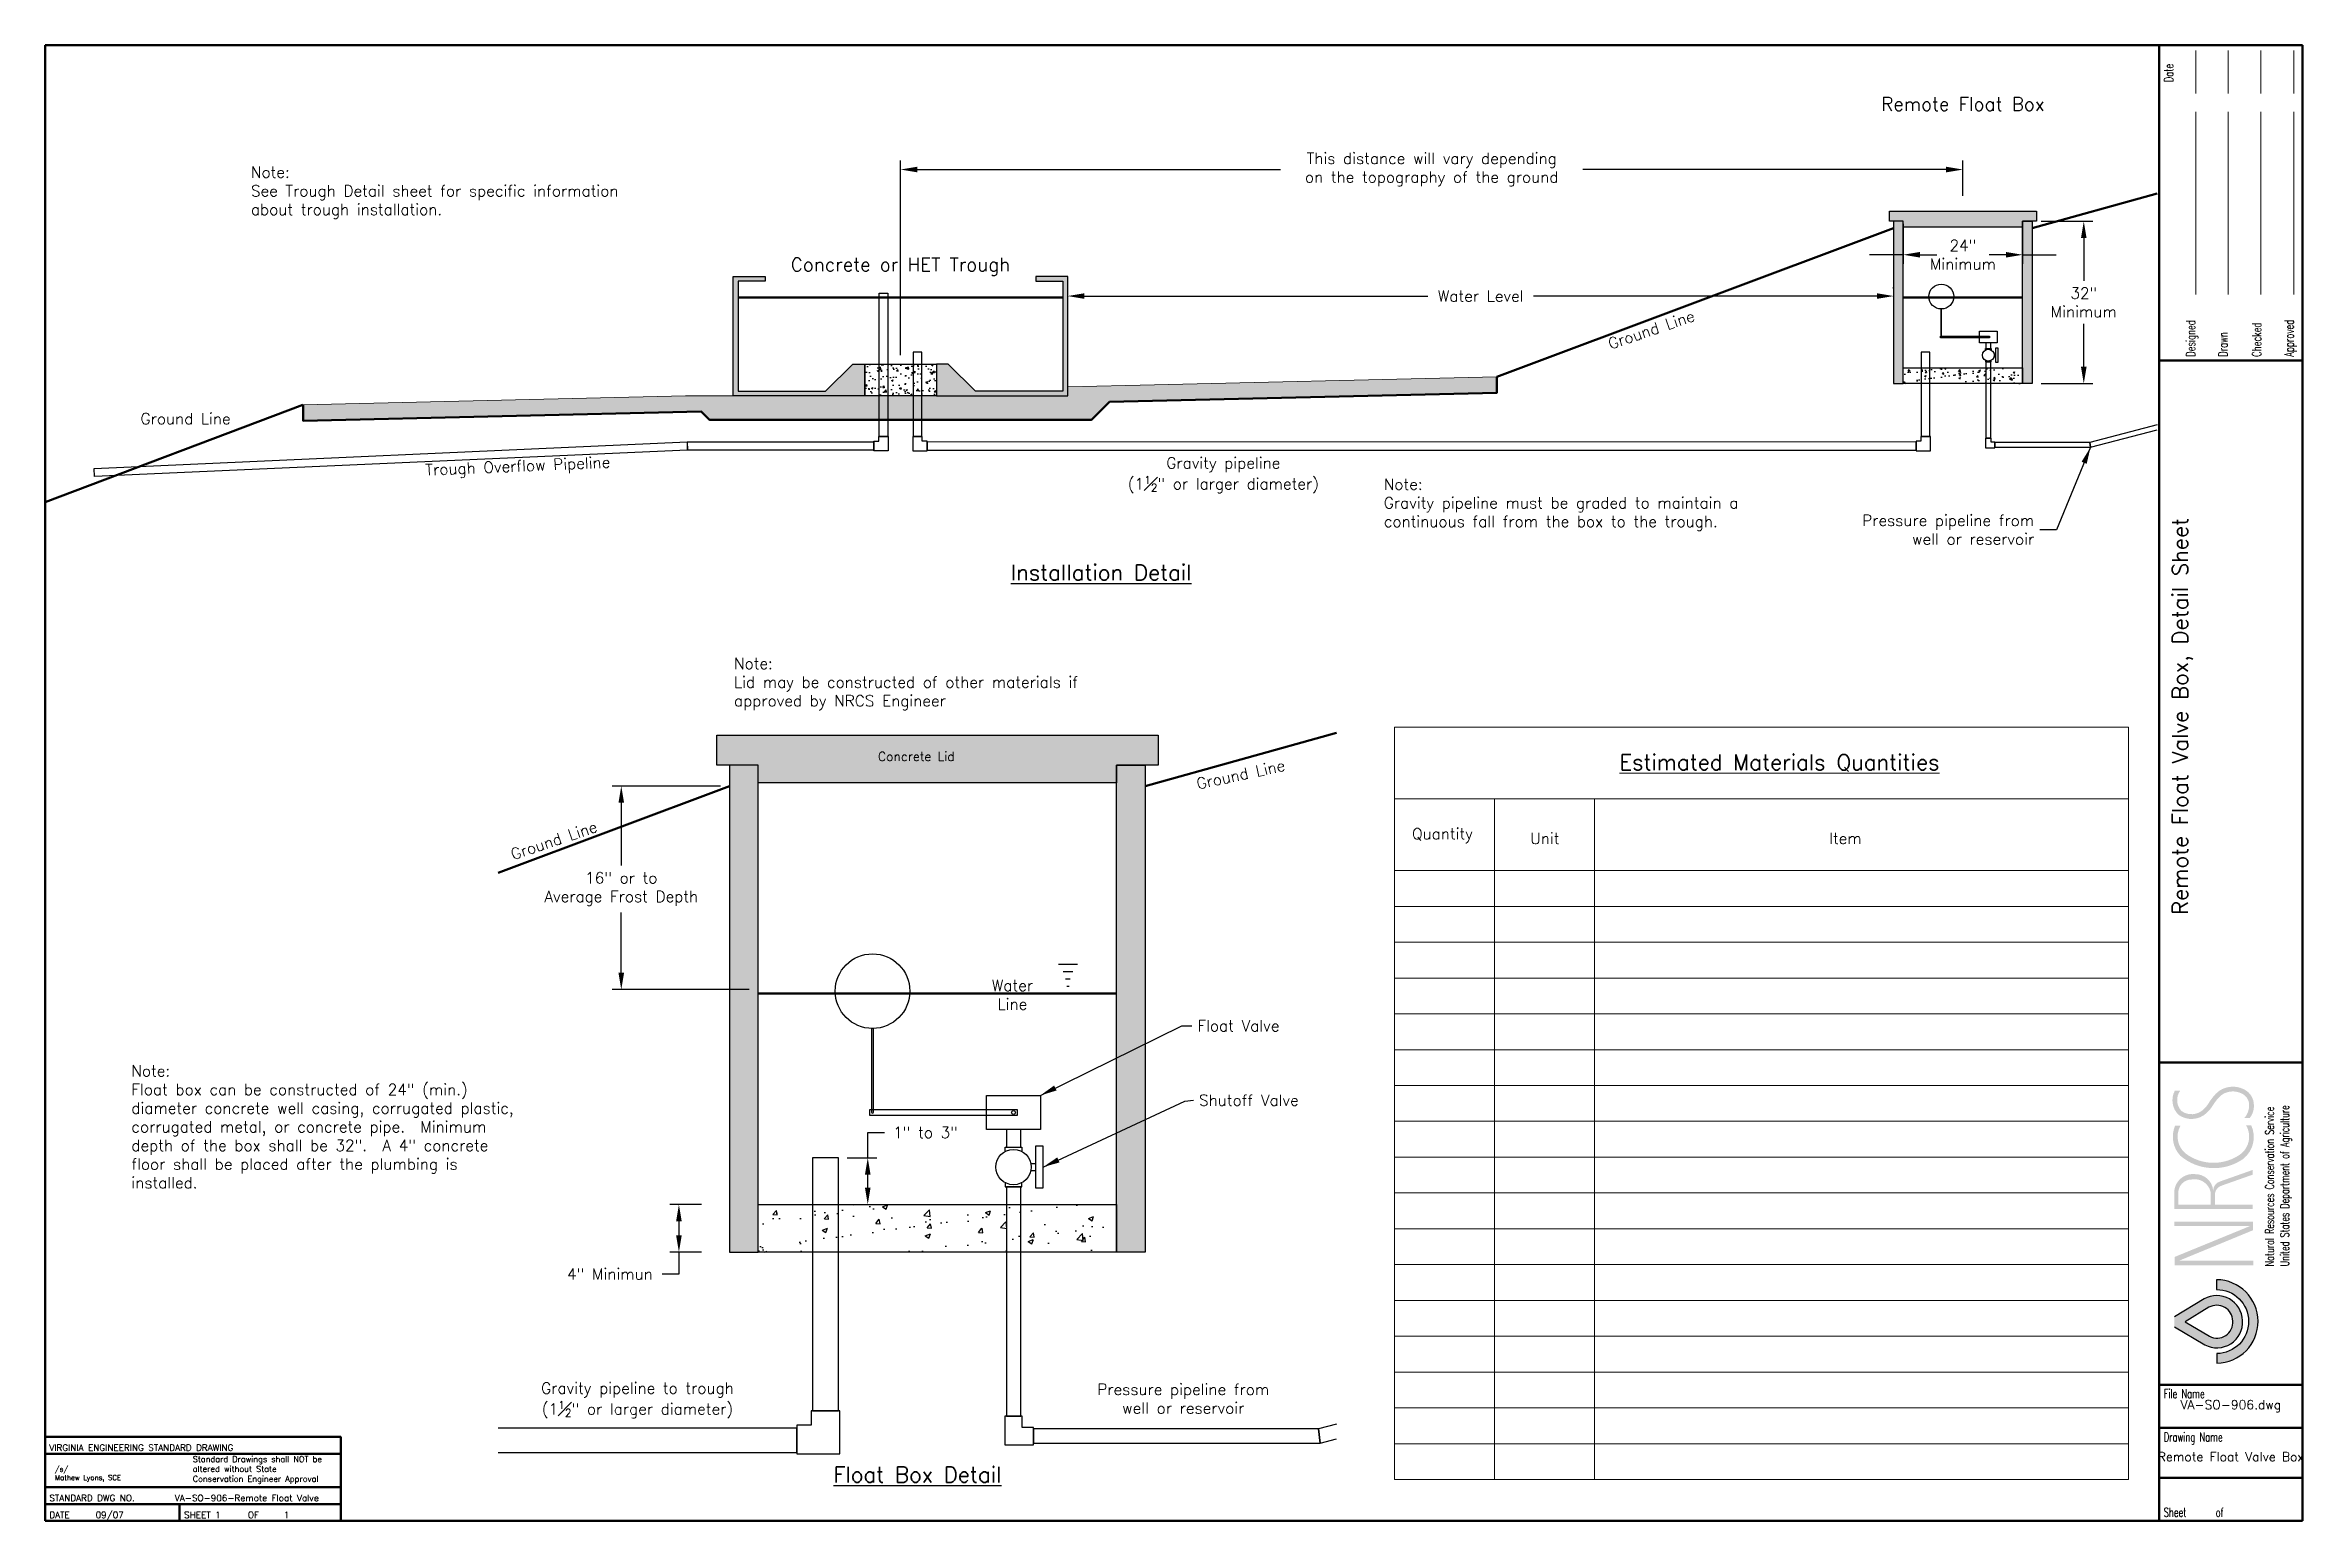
# Paper-space layout 'VA-SO-906' of a CAD drawing. Header units: feet, sheet in inches. Extents: x 0.8 to 16.5, y 0.3 to 10.6.
# The model-space entities are those that its viewports show. They can reach past a viewport. Long polylines and large blocks are cut down to what shows.
import ezdxf

# ---------------------------------------------------------------- set-up
doc = ezdxf.new("R2010")
doc.units = ezdxf.units.FT
doc.header["$MEASUREMENT"] = 0
for name, color, linetype, lineweight in [('2.Tblk.Text.User', 7, 'Continuous', 18), ('4.Sblk.Brdr.Line', 7, 'Continuous', 50), ('4.Sblk.Text', 7, 'Continuous', 18), ('4.Tblk.Brdr.Line', 7, 'Continuous', 50), ('4.Tblk.logo', 7, 'Continuous', 20), ('4.Tblk.Text', 7, 'Continuous', 18), ('C.Grnd.Orgn', 35, 'Continuous', 50), ('W.Case.Lid', 252, 'Continuous', 25), ('W.Case.Lid.Htch', 253, 'Continuous', 30), ('W.Case.Well', 7, 'Continuous', 30), ('W.Conc.Plug', 252, 'Continuous', 25), ('W.Conc.Plug.Htch', 252, 'Continuous', 30), ('W.Geotx.', 107, 'Continuous', 50), ('W.Grvl.#57', 252, 'Continuous', 18), ('W.Grvl.#57.Htch', 252, 'Continuous', 25), ('W.Pipe', 7, 'Continuous', 25), ('W.Trgh', 7, 'Continuous', 25), ('W.Trgh.Htch', 252, 'Continuous', 35), ('W.Vlve.Ball', 7, 'Continuous', 30), ('W.Vlve.Float', 7, 'Continuous', 30), ('W.Water', 140, 'Continuous', 50)]:
    doc.layers.add(name, color=color, linetype=linetype, lineweight=lineweight)
for name, color, linetype in [('2.Text.Dims', 7, 'Continuous'), ('2.Text.Note', 7, 'Continuous'), ('Text', 7, 'Continuous'), ('W.Case.Well.Htch', 252, 'Continuous')]:
    doc.layers.add(name, color=color, linetype=linetype)
doc.layers.add('2.Vprt', color=4, linetype='Continuous', plot=False)
doc.layers.get('2.Vprt').freeze()
doc.styles.add('001xB.Notation (B)', font='romans.shx', dxfattribs={"height": 0.078})
doc.styles.add('001xB.NoteA', font='romans.shx', dxfattribs={"height": 0.063})
doc.styles.add('001xB.NoteB', font='romans.shx', dxfattribs={"height": 0.078})
doc.styles.add('001xB.Subtitle', font='romans.shx', dxfattribs={"height": 0.094})
doc.styles.add('001xB.Title', font='romans.shx', dxfattribs={"height": 0.109})
doc.styles.add('Notes_Dimensions', font='romans.shx', dxfattribs={"height": 0.09})
doc.styles.add('Title Block Notes', font='romans.shx', dxfattribs={"height": 0.12})
doc.styles.add('TitleblockA', font='romans.shx', dxfattribs={"width": 0.68, "height": 0.063})
doc.styles.add('TitleblockB', font='romans.shx', dxfattribs={"width": 0.68, "height": 0.06})
doc.dimstyles.new('001xB.Layout', dxfattribs={"dimtxt": 0.078, "dimasz": 0.117, "dimexe": 0.0625, "dimexo": 0.0625, "dimgap": 0.039, "dimtad": 0, "dimtih": 1, "dimtoh": 1, "dimzin": 0, "dimdsep": 46, "dimtxsty": '001xB.NoteB', "dimcen": 0.117, "dimclrd": 256, "dimclre": 256, "dimclrt": 256, "dimadec": 0, "dimazin": 0, "dimtfac": 1, "dimtofl": 0, "dimtmove": 0, "dimatfit": 3, "dimfxl": 0.0625, "dimtolj": 1, "dimtzin": 0, "dimlwd": -1, "dimlwe": -1, "dimarcsym": 0})
pattern_1 = [(50, (0, 0), (0.3586300913003768, -0.03137606749129756), [0.03750000000000001, -0.4125]), (355, (0, 0), (-0.06937566680650001, 0.376096066850006), [0.03, -0.33]), (100.4514, (0.02988584, -0.00261467), (0.2892546908570108, 0.3447197710304768), [0.03187009500000001, -0.350571056]), (46.18420000000001, (0, 0.1), (0.5336205243128223, -0.08275950716450904), [0.05625, -0.61875]), (96.6356, (0.0444683725, 0.0931033465), (0.4673313527743517, 0.4870589354502209), [0.047805144, -0.5258565000000001]), (351.1842, (0, 0.1), (0.4673309725668136, 0.4870593004626623), [0.04500000000000001, -0.4950000000000001]), (21, (0.05, 0.07500000000000001), (0.2984535260592309, -0.2013094453326694), [0.03750000000000001, -0.4125]), (326.0000000000001, (0.05, 0.07500000000000001), (0.1216576659607909, 0.3625750225234265), [0.03, -0.33]), (71.4514, (0.0748711165, 0.05822419700000001), (0.420111314290745, 0.1612652483549762), [0.03187009500000001, -0.350571056]), (37.50000000000001, (0, 0), (0.006079927658645335, 0.1664469269156558), [0, -0.326, 0, -0.335, 0, -0.33125]), (7.499999999999999, (0, 0), (0.1315347687210743, 0.1972058559411801), [0, -0.191, 0, -0.3185, 0, -0.12625]), (327.5, (-0.1115, 0), (0.2669112180862045, -0.0112774358671899), [0, -0.125, 0, -0.39, 0, -0.5175]), (317.5, (-0.1615, 0), (0.2915930846711931, 0.05005249116615882), [0, -0.1625, 0, -0.259, 0, -0.3675])]

# ---------------------------------------------------------------- blocks, each defined once
blk = doc.blocks.new('Va.11x17.Tblk.Land')
at = {"layer": '4.Tblk.logo', "lineweight": 20}
h = blk.add_hatch(color=256, dxfattribs=at)
h.paths.add_polyline_path([(15.4069953528587, 1.784656511215545), (15.4069953528587, 1.815474003216615), (14.88798682999501, 1.815474003216615), (15.40406310423102, 2.028261413788023), (15.40406310423102, 2.088428881072126), (14.85573206643696, 2.088428881072126), (14.85573206643696, 2.057611407024957), (15.3835373351837, 2.057611407024957), (14.8571981907508, 1.841888980971326), (14.8571981907508, 1.784656511215545)])
h.paths.add_polyline_path([(15.40301563652783, 2.177748345870626), (15.40301563652783, 2.206677876482821), (15.13953782882353, 2.206677876482821), (15.13953782882353, 2.286234076689396, -0.2909195284243397), (15.18722686934019, 2.340476951075736), (15.40301563652783, 2.416581138368805), (15.40301563652783, 2.449616060597243), (15.17527131143062, 2.369006055627075, 0.2535773356881624), (15.12957926858196, 2.323588802868542), (15.12697279040355, 2.305180130764249, 0.4020052294611631), (14.99642843377734, 2.420159241594185, 0.4227135857037471), (14.85506061890361, 2.298131486687893), (14.85506061890361, 2.177748345870626)])
h.paths.add_polyline_path([(15.11007795845963, 2.207131553841556), (15.11007795845963, 2.287176962195311, 0.4195188246587601), (14.97839723080841, 2.382870352404019, 0.4466814153464093), (14.8833947019374, 2.279954822248079), (14.8833947019374, 2.207131553841556)], flags=16)
h.paths.add_polyline_path([(15.33627710417566, 2.526213600021769, 0.3448591340221707), (15.39252758785233, 2.760184631833695), (15.35627728166805, 2.760184631833695, -0.416699506186028), (15.30106558367739, 2.548479680466663, -0.3074113279221537), (14.93566569851136, 2.562908112809687, -0.3717730025601387), (14.89886083206135, 2.758553285684378), (14.86111516198591, 2.758553285684378, 0.297908916092236), (14.89752330475446, 2.548435742687836, 0.3415991672635696)])
h.paths.add_polyline_path([(14.90587148711808, 2.860331199981793, -0.3652993477588803), (14.89752571110735, 3.003816914119348), (14.85978004103191, 3.003816914119348, 0.3342154096734312), (14.88449089017924, 2.834343820878154, 0.3549836583971578), (15.08001116571617, 2.845800684707051, 0.0684937296960168), (15.1237706074899, 2.898954856919211, -0.05167385557958963), (15.16907403217017, 2.957904510469341, -0.1124011771345428), (15.21437746640159, 2.988135089143512, -0.2241067274826346), (15.33292145200384, 2.97906590476893, -0.261746780318118), (15.37746982772461, 2.905000979835613, -0.1861403369734101), (15.34500236907239, 2.812797686153083), (15.38274803914783, 2.812797686153083, 0.1836176790238476), (15.41054143415907, 2.905976809659037, 0.261746780318136), (15.34928318887626, 3.007823111909367, 0.2241067274826459), (15.20258066998997, 3.019046559351558, 0.112401177134577), (15.14505791706094, 2.980662138005187, 0.05167385557957647), (15.09559840017001, 2.91630450045232, -0.06486815243433695), (15.05988574031183, 2.872280814409372, -0.3598674709814251)])
at = {"layer": '4.Tblk.logo', "lineweight": 30}
h = blk.add_hatch(color=256, dxfattribs=at)
edge = h.paths.add_edge_path()
edge.add_arc((15.14862989609418, 1.391791494909548), 0.2909783258605584, 270.6241969356223, 449.838363132875)
edge.add_line((15.14945077265799, 1.682768662883738), (15.14945077265799, 1.614581955897933))
edge.add_arc((15.15041613144243, 1.391210629736033), 0.2233734121799382, -89.6450743793165, 90.24761745680712, ccw=False)
edge.add_line((15.15179983615142, 1.167841503332703), (15.15179983615142, 1.100830436345611))
h = blk.add_hatch(color=256, dxfattribs=at)
edge = h.paths.add_edge_path(flags=16)
edge.add_line((14.93025582758798, 1.389232122491443), (15.10194473263548, 1.288413591101708))
edge.add_arc((15.15387807658689, 1.3852507438188), 0.1098840587179425, 241.7955341824036, 365.0694461726389)
edge.add_arc((15.15124490174362, 1.392885612428346), 0.1121066049397113, 1.060471295289722, 118.7246599001055)
edge.add_line((15.09736635826844, 1.49119631084973), (14.93025582758798, 1.389232122491443))
edge = h.paths.add_edge_path()
edge.add_line((14.85607958590354, 1.354465055572923), (14.85607958590354, 1.423093275926838))
edge.add_line((14.85607958590354, 1.423093275926838), (15.06337096699649, 1.549574218454794))
edge.add_arc((15.15124490174362, 1.392885612428343), 0.1796472868329962, 1.8128112037867936, 119.2845329873663, ccw=False)
edge.add_arc((15.15387807658689, 1.385250743818798), 0.1774247406112285, -118.67693267372408, 4.30479088013459, ccw=False)
edge.add_line((15.06873720974811, 1.229589022850206), (14.85607958590354, 1.354465055572923))
at = {"layer": '4.Tblk.Brdr.Line'}
for p, q in [((1.110223024625157e-16, 0), (7.105427357601002e-15, 10.30022208477493)), ((7.105427357601002e-15, 10.30022208477494), (15.75000000000001, 10.30022208477493)), ((15.75000000000001, 10.30022208477493), (15.75, 0)), ((15.75, 8.100000000000003), (14.75, 8.100000000000003)), ((15.75, 3.200000000000003), (14.74999999999999, 3.200000000000003)), ((15.75, 0.9500000000000028), (14.75, 0.9500000000000028)), ((15.75, 0.6500000000000057), (14.75, 0.6500000000000057)), ((15.75, 0.2999999999999972), (14.75, 0.2999999999999972))]:
    blk.add_line(p, q, dxfattribs=at)
at = {"layer": '4.Tblk.Brdr.Line', "color": 0}
blk.add_line((15.75, 0), (1.110223024625157e-16, 1.40165656858926e-14), dxfattribs=at)
at = {"layer": '4.Tblk.Brdr.Line'}
blk.add_lwpolyline([(14.75000000000001, 10.30022208477493), (14.75, 0)], dxfattribs=at)
at = {"layer": '4.Tblk.logo', "lineweight": 30}
blk.add_lwpolyline([(15.15179983615142, 1.100830436345611, 0.9931657133227865), (15.14945077265799, 1.682768662883738), (15.14945077265799, 1.614581955897933, -0.9990639977997765), (15.15179983615142, 1.167841503332703), (15.15179983615142, 1.100830436345611)], format="xyb", close=True, dxfattribs=at)
for points in [[(14.85607958590354, 1.354465055572923), (15.06873720974811, 1.229589022850206, 0.5948295144615369), (15.3308022772666, 1.398568618829714, 0.5627338440588167), (15.06337096699649, 1.549574218454794), (14.85607958590354, 1.423093275926838)], [(14.93025582758798, 1.389232122491443), (15.10194473263548, 1.288413591101708, 0.596556830185391), (15.26333230490831, 1.394960443242063, 0.5638400993871066), (15.09736635826844, 1.49119631084973), (14.93025582758798, 1.389232122491443)]]:
    blk.add_lwpolyline(points, format="xyb", dxfattribs=at)
at = {"layer": '4.Tblk.Text'}
for p, q in [((15.00465583801271, 9.961952571876466), (15.00465583801271, 10.26368109559886)), ((15.2313804626465, 9.961952571876466), (15.2313804626465, 10.26368109559886)), ((15.45810317993165, 9.961952571876466), (15.45810317993165, 10.26368109559886)), ((15.69038391113282, 9.961952571876466), (15.69038391113282, 10.26368109559886)), ((15.00465583801271, 8.559600448608409), (15.00465583801271, 9.834826087951669)), ((15.2313804626465, 9.834826087951669), (15.2313804626465, 8.559600448608407)), ((15.45810317993165, 9.834826087951669), (15.45810317993165, 8.559600448608407)), ((15.69038391113282, 8.559600448608407), (15.69038391113282, 9.834826087951669))]:
    blk.add_line(p, q, dxfattribs=at)
at = {"style": 'TitleblockB', "width": 0.68}
blk.add_text('Date', height=0.063, rotation=90, dxfattribs=at).set_placement((14.8481982038337, 10.04090695248082))
at = {"layer": '4.Tblk.logo', "style": 'TitleblockB', "width": 0.68}
for s, p in [('Natural Resources Conservation Service', (15.55068736914136, 1.776307180590646)), ('United States Department of Agriculture', (15.65594123039106, 1.776307180590646))]:
    blk.add_text(s, height=0.06058, rotation=90, dxfattribs=at).set_placement(p)
at = {"layer": '4.Tblk.Text', "style": 'TitleblockA', "width": 0.68}
for s, p in [('Designed', (15.00158119201661, 8.12477836608888)), ('Checked', (15.46172714233399, 8.12477836608888)), ('Approved', (15.68835639953614, 8.12477836608888)), ('Drawn', (15.22710418701172, 8.12477836608888))]:
    blk.add_text(s, height=0.063, rotation=90, dxfattribs=at).set_placement(p)
for s, p in [('File Name', (14.78154373168945, 0.8564610004425113)), ('Drawing Name', (14.78154373168945, 0.5542679638941657)), ('Sheet      of', (14.78154373168945, 0.02847701311111805))]:
    blk.add_text(s, height=0.0625, dxfattribs=at).set_placement(p)
blk = doc.blocks.new('*D3')
at = {"layer": '2.Text.Dims'}
for p, q in [((6.75041686919367, 8.394212281984975), (6.75041686919367, 9.751646824959277)), ((6.86741686919367, 9.689146824959277), (9.401886653029681, 9.689146824959277)), ((14.04607072257997, 9.689146824959277), (11.51160093874396, 9.689146824959277)), ((14.16307072257997, 9.504763674596447), (14.16307072257997, 9.751646824959277))]:
    blk.add_line(p, q, dxfattribs=at)
for points in [[(6.86741686919367, 9.708646824959278), (6.86741686919367, 9.669646824959276), (6.75041686919367, 9.689146824959277)], [(14.04607072257997, 9.708646824959278), (14.04607072257997, 9.669646824959276), (14.16307072257997, 9.689146824959277)]]:
    blk.add_solid(points, dxfattribs=at)
at = {"layer": 'Defpoints', "color": 0}
for p in [(6.75041686919367, 9.689146824959277), (14.16307072257997, 9.442263674596447), (6.75041686919367, 8.331712281984975)]:
    blk.add_point(p, dxfattribs=at)
at = {"layer": '2.Text.Dims', "insert": (10.45674379588682, 9.689146824959277), "char_height": 0.078, "attachment_point": 5, "style": '001xB.NoteB'}
blk.add_mtext('\\A1;This distance will vary depending \\Pon the topography of the ground', dxfattribs=at)
blk = doc.blocks.new('*D4')
at = {"layer": '2.Text.Dims'}
for p, q in [((7.917083519134352, 8.85934066117758), (7.917083519134352, 8.868763683714501)), ((13.67973739617597, 8.85934066117758), (13.67973739617597, 8.868763683714501)), ((8.034083519134352, 8.806263683714501), (10.42883902908374, 8.806263683714501)), ((13.56273739617598, 8.806263683714501), (11.16798188622659, 8.806263683714501))]:
    blk.add_line(p, q, dxfattribs=at)
for points in [[(8.034083519134352, 8.825763683714502), (8.034083519134352, 8.7867636837145), (7.917083519134352, 8.806263683714501)], [(13.56273739617598, 8.825763683714502), (13.56273739617598, 8.7867636837145), (13.67973739617597, 8.806263683714501)]]:
    blk.add_solid(points, dxfattribs=at)
at = {"layer": 'Defpoints', "color": 0}
for p in [(7.917083519134352, 8.79684066117758), (13.67973739617597, 8.806263683714501), (13.67973739617597, 8.79684066117758)]:
    blk.add_point(p, dxfattribs=at)
at = {"layer": '2.Text.Dims', "insert": (10.79841045765516, 8.806263683714501), "char_height": 0.078, "attachment_point": 5, "style": '001xB.NoteB'}
blk.add_mtext('\\A1;Water Level', dxfattribs=at)
blk = doc.blocks.new('*D5')
at = {"layer": '2.Text.Dims'}
for p, q in [((6.521816756749358, 2.791784366990917), (6.521816756749358, 2.968075001915188)), ((6.521816756749358, 2.968075001915188), (6.638816756749358, 2.968075001915188)), ((6.379320864100873, 2.791784366990917), (6.584316756749358, 2.791784366990917)), ((6.521816756749358, 2.582438582143115), (6.521816756749358, 2.674784366990917)), ((6.379320864100873, 2.465438582143115), (6.584316756749358, 2.465438582143115))]:
    blk.add_line(p, q, dxfattribs=at)
for points in [[(6.502316756749358, 2.674784366990917), (6.541316756749358, 2.674784366990917), (6.521816756749358, 2.791784366990917)], [(6.502316756749358, 2.582438582143115), (6.541316756749358, 2.582438582143115), (6.521816756749358, 2.465438582143115)]]:
    blk.add_solid(points, dxfattribs=at)
at = {"layer": 'Defpoints', "color": 0}
for p in [(6.316820864100873, 2.791784366990917), (6.316820864100873, 2.465438582143115), (6.521816756749358, 2.465438582143115)]:
    blk.add_point(p, dxfattribs=at)
at = {"layer": '2.Text.Dims', "insert": (6.924816756749356, 2.968075001915189), "char_height": 0.078, "attachment_point": 5, "style": '001xB.NoteB'}
blk.add_mtext('\\A1;1" to 3"', dxfattribs=at)
blk = doc.blocks.new('*D6')
at = {"layer": '2.Text.Dims'}
for p, q in [((5.362303857749499, 2.465438582143115), (5.141709581085968, 2.465438582143115)), ((5.204209581085968, 2.348438582143115), (5.204209581085968, 2.249438571483425)), ((5.362303857749499, 2.132438571483425), (5.141709581085968, 2.132438571483425)), ((5.204209581085968, 2.132438571483425), (5.204209581085967, 1.980195783545439)), ((5.204209581085967, 1.980195783545439), (5.087209581085967, 1.980195783545439))]:
    blk.add_line(p, q, dxfattribs=at)
for points in [[(5.184709581085968, 2.348438582143115), (5.223709581085968, 2.348438582143115), (5.204209581085968, 2.465438582143115)], [(5.184709581085968, 2.249438571483425), (5.223709581085968, 2.249438571483425), (5.204209581085968, 2.132438571483425)]]:
    blk.add_solid(points, dxfattribs=at)
at = {"layer": 'Defpoints', "color": 0}
for p in [(5.204209581085968, 2.465438582143115), (5.424803857749499, 2.465438582143115), (5.424803857749499, 2.132438571483425)]:
    blk.add_point(p, dxfattribs=at)
at = {"layer": '2.Text.Dims', "insert": (4.723209581085968, 1.98019578354544), "char_height": 0.078, "attachment_point": 5, "style": '001xB.NoteB'}
blk.add_mtext('\\A1;4" Minimun', dxfattribs=at)
blk = doc.blocks.new('*D7')
at = {"layer": '2.Text.Dims'}
for p, q in [((5.495303862006969, 5.386345452286997), (4.739614421824357, 5.386345452286997)), ((4.802114421824357, 5.269345452286997), (4.802114421824357, 4.830696656424325)), ((4.802114421824357, 4.082438630159746), (4.802114421824357, 4.503839513567182)), ((5.695303868409189, 3.965438630159745), (4.739614421824357, 3.965438630159745))]:
    blk.add_line(p, q, dxfattribs=at)
for points in [[(4.782614421824357, 5.269345452286997), (4.821614421824357, 5.269345452286997), (4.802114421824357, 5.386345452286997)], [(4.782614421824357, 4.082438630159746), (4.821614421824357, 4.082438630159746), (4.802114421824357, 3.965438630159745)]]:
    blk.add_solid(points, dxfattribs=at)
at = {"layer": 'Defpoints', "color": 0}
for p in [(5.557803862006969, 5.386345452286997), (4.802114421824357, 3.965438630159745), (5.757803868409189, 3.965438630159745)]:
    blk.add_point(p, dxfattribs=at)
at = {"layer": '2.Text.Dims', "insert": (4.802114421824356, 4.667268084995754), "char_height": 0.078, "attachment_point": 5, "style": '001xB.NoteB'}
blk.add_mtext('\\A1;16" or to \\PAverage Frost Depth', dxfattribs=at)
blk = doc.blocks.new('*D8')
at = {"layer": '2.Text.Dims'}
for p, q in [((14.70890404898397, 9.328597009559365), (15.06883448823348, 9.328597009559365)), ((15.00633448823348, 9.211597009559366), (15.00633448823348, 8.912358922445325)), ((15.00633448823348, 8.31226369247414), (15.00633448823348, 8.611501779588181)), ((14.70890404898397, 8.195263692474139), (15.06883448823348, 8.195263692474139))]:
    blk.add_line(p, q, dxfattribs=at)
for points in [[(14.98683448823348, 9.211597009559366), (15.02583448823348, 9.211597009559366), (15.00633448823348, 9.328597009559365)], [(14.98683448823348, 8.31226369247414), (15.02583448823348, 8.31226369247414), (15.00633448823348, 8.195263692474139)]]:
    blk.add_solid(points, dxfattribs=at)
at = {"layer": 'Defpoints', "color": 0}
for p in [(14.64640404898397, 9.328597009559365), (14.64640404898397, 8.195263692474139), (15.00633448823348, 8.195263692474139)]:
    blk.add_point(p, dxfattribs=at)
at = {"layer": '2.Text.Dims', "insert": (15.00633448823348, 8.761930351016755), "char_height": 0.078, "attachment_point": 5, "style": '001xB.NoteB'}
blk.add_mtext('\\A1;32"\\PMinimum', dxfattribs=at)
blk = doc.blocks.new('*D9')
at = {"layer": '2.Text.Dims'}
for p, q in [((13.74640406188687, 9.310430342257114), (13.74640406188687, 9.031934498094795)), ((14.57973738327307, 9.310430342257114), (14.57973738327307, 9.031934498094795)), ((13.62940406188687, 9.094434498094795), (13.51240406188687, 9.094434498094795)), ((13.74640406188687, 9.094434498094795), (13.62940406188687, 9.094434498094795)), ((13.86340406188687, 9.094434498094795), (13.98040406188687, 9.094434498094795)), ((14.46273738327307, 9.094434498094795), (14.34573738327307, 9.094434498094795)), ((14.57973738327307, 9.094434498094795), (14.69673738327307, 9.094434498094795)), ((14.69673738327307, 9.094434498094795), (14.81373738327307, 9.094434498094795))]:
    blk.add_line(p, q, dxfattribs=at)
for points in [[(13.86340406188687, 9.113934498094796), (13.86340406188687, 9.074934498094795), (13.74640406188687, 9.094434498094795)], [(14.46273738327307, 9.113934498094796), (14.46273738327307, 9.074934498094795), (14.57973738327307, 9.094434498094795)]]:
    blk.add_solid(points, dxfattribs=at)
at = {"layer": 'Defpoints', "color": 0}
for p in [(13.74640406188687, 9.372930342257114), (14.57973738327307, 9.372930342257114), (13.74640406188687, 9.094434498094795)]:
    blk.add_point(p, dxfattribs=at)
at = {"layer": '2.Text.Dims', "insert": (14.16307072257997, 9.094434498094795), "char_height": 0.078, "attachment_point": 5, "style": '001xB.NoteB'}
blk.add_mtext('\\A1;24"\\PMinimum', dxfattribs=at)

msp = doc.modelspace()

# ---------------------------------------------------------------- hatches: boundary and pattern name
at = {"layer": 'W.Case.Lid.Htch'}
msp.add_hatch(color=256, dxfattribs=at).paths.add_polyline_path([(45.73943090224827, 181.0541299686671), (45.73943090224827, 181.1791299686671), (45.44943090224827, 181.1791299686671), (45.44943090224827, 181.3871299686671), (48.52943090224828, 181.3871299686671), (48.52954656612484, 181.1791299686671), (48.23943090224827, 181.1791299686671), (48.23943090224827, 181.0541299686671)])
at = {"layer": 'W.Case.Well.Htch'}
h = msp.add_hatch(color=256, dxfattribs=at)
h.paths.add_polyline_path([(45.53943090224827, 181.1791299686671), (45.53943090224827, 177.7791299686671), (45.73943090224827, 177.7791299686671), (45.73943090224827, 181.1791299686671)])
h.paths.add_polyline_path([(48.23943090224827, 177.7791299686671), (48.23943090224827, 181.1791299686671), (48.43943090224828, 181.1791299686671), (48.43943090224828, 177.7791299686671)])
at = {"layer": 'W.Conc.Plug.Htch'}
h = msp.add_hatch(dxfattribs=at)
h.set_pattern_fill('AR-CONC', color=256, scale=0.05, style=0)
h.set_pattern_definition(pattern_1)
h.paths.add_polyline_path([(24.00146902327353, 178.1884757430682), (25.50146902327353, 178.1884757430682), (25.50146902327353, 177.5214757430682), (24.00146902327353, 177.5214757430682)])
h = msp.add_hatch(dxfattribs=at)
h.set_pattern_fill('AR-CONC', color=256, scale=0.05, style=0)
h.set_pattern_definition(pattern_1)
h.paths.add_polyline_path([(48.23943090224827, 177.7791299686671), (45.73943090224827, 177.7791299686671), (45.73943090224827, 178.1121299686671), (48.23943090224827, 178.1121299686671)])
at = {"layer": 'W.Grvl.#57.Htch'}
h = msp.add_hatch(dxfattribs=at)
h.set_pattern_fill('AR-SAND', color=256, scale=0.09, style=0)
h.set_pattern_definition([(37.50000000000001, (0, 0), (-0.005669402229864734, 0.1734141392111843), [0, -0.1368, 0, -0.153, 0, -0.14625]), (7.499999999999999, (0, 0), (0.1592799034740954, 0.2539931458706766), [0, -0.07379999999999999, 0, -0.1233, 0, -0.04725]), (327.5, (-0.1107, 0), (0.2802727675576345, 0.0005093148183268048), [0, -0.045, 0, -0.162, 0, -0.2115]), (317.5, (-0.1107, 0), (0.2705513944115064, 0.07899080084408241), [0, -0.0225, 0, -0.1062, 0, -0.1215])])
h.paths.add_polyline_path([(29.12629133739721, 177.3962980571919), (28.75146902327353, 177.0214757430682), (20.75146902327353, 177.0214757430682), (20.57692401550148, 177.1960207508403), (12.24735177513954, 177.0005707550807), (12.24735177513954, 177.3336624151969), (20.25146902327353, 177.5214757430682), (24.75146902327353, 177.5214757430682), (28.25146902327353, 177.5214757430682), (28.25146902327353, 177.709192461401), (29.46772468171331, 177.737731401508), (37.2365659620712, 177.9200240753077), (37.2365659620712, 177.5866023243571)])
at = {"layer": 'W.Trgh.Htch'}
h = msp.add_hatch(color=256, dxfattribs=at)
h.paths.add_polyline_path([(25.75146902327353, 178.1884757430682), (25.50146902327353, 178.1884757430682), (25.50146902327353, 177.5214757430682), (28.25146902327353, 177.5214757430682), (28.25146902327353, 180.0214757430682), (27.58446902327352, 180.0214757430682), (27.58446902327352, 179.9214757430682), (28.15146902327352, 179.9214757430682), (28.15146902327352, 177.6214757430682), (26.31846902327353, 177.6214757430682)])
h.paths.add_polyline_path([(23.75146902327353, 178.1884757430682), (24.00146902327353, 178.1884757430682), (24.00146902327353, 177.5214757430682), (21.25146902327353, 177.5214757430682), (21.25146902327353, 180.0214757430682), (21.91846902327353, 180.0214757430682), (21.91846902327353, 179.9214757430682), (21.35146902327353, 179.9214757430682), (21.35146902327352, 177.6214757430682), (23.18446902327352, 177.6214757430682)])

# ---------------------------------------------------------------- linework, layer by layer
at = {"layer": 'C.Grnd.Orgn'}
for points in [[(48.43943090224828, 181.0330367453096), (85.41123504334664, 191.3066315211695)], [(37.2365659620712, 177.9200240753077), (37.2365659620712, 177.9200240753077), (45.53943090224827, 181.0330367453096)], [(-1.787356066093821, 172.029175542065), (12.24344545855674, 177.3335707550807), (12.24344545855674, 177.3335707550807)]]:
    msp.add_lwpolyline(points, dxfattribs=at)
at = {"layer": 'W.Case.Lid'}
msp.add_lwpolyline([(45.73943090224827, 181.0541299686671), (45.73943090224827, 181.1791299686671), (45.44943090224827, 181.1791299686671), (45.44943090224827, 181.3871299686671), (48.52943090224828, 181.3871299686671), (48.52954656612484, 181.1791299686671), (48.23943090224827, 181.1791299686671), (48.23943090224827, 181.0541299686671)], close=True, dxfattribs=at)
at = {"layer": 'W.Case.Well'}
for points in [[(45.53943090224827, 181.1791299686671), (45.53943090224827, 177.7791299686671), (45.73943090224827, 177.7791299686671), (45.73943090224827, 181.1791299686671)], [(48.23943090224827, 177.7791299686671), (48.23943090224827, 181.1791299686671), (48.43943090224828, 181.1791299686671), (48.43943090224828, 177.7791299686671)]]:
    msp.add_lwpolyline(points, close=True, dxfattribs=at)
at = {"layer": 'W.Conc.Plug'}
for points in [[(24.00146902327353, 178.1884757430682), (25.50146902327353, 178.1884757430682), (25.50146902327353, 177.5214757430682), (24.00146902327353, 177.5214757430682)], [(48.23943090224827, 177.7791299686671), (45.73943090224827, 177.7791299686671), (45.73943090224827, 178.1121299686671), (45.73943090224827, 178.1121299686671), (45.73943090224827, 178.1121299686671), (45.73943090224827, 178.1121299686671), (45.73943090224827, 178.1121299686671), (48.23943090224827, 178.1121299686671), (48.23943090224827, 178.1121299686671), (48.23943090224827, 178.1121299686671), (48.23943090224827, 178.1121299686671), (48.23943090224827, 178.1121299686671)]]:
    msp.add_lwpolyline(points, close=True, dxfattribs=at)
at = {"layer": 'W.Geotx.'}
msp.add_lwpolyline([(12.24735177513954, 177.3336624151969), (12.24735177513954, 177.0005707550807), (20.57692401550148, 177.1960207508403), (20.75146902327353, 177.0214757430682), (28.75146902327353, 177.0214757430682), (29.12629133739721, 177.3962980571919), (37.2365659620712, 177.5866023243571), (37.2365659620712, 177.9200240753077)], dxfattribs=at)
at = {"layer": 'W.Grvl.#57'}
msp.add_lwpolyline([(29.12629133739721, 177.3962980571919), (28.75146902327353, 177.0214757430682), (20.75146902327353, 177.0214757430682), (20.57692401550148, 177.1960207508403), (12.24735177513954, 177.0005707550807), (12.24735177513954, 177.3336624151969), (20.25146902327353, 177.5214757430682), (20.25146902327353, 177.5214757430682), (24.75146902327353, 177.5214757430682), (28.25146902327353, 177.5214757430682), (28.25146902327353, 177.709192461401), (29.46772468171331, 177.737731401508), (37.2365659620712, 177.9200240753077), (37.2365659620712, 177.5866023243571)], close=True, dxfattribs=at)
at = {"layer": 'W.Pipe'}
for points in [[(49.64747802555731, 176.5453727921737), (49.66044897248828, 176.4453727921737), (85.29645968382822, 185.8508278723907), (85.27158186661869, 185.9450865927814), (49.64747802555731, 176.5453727921737)], [(24.30465758748448, 179.6714757430682), (24.48465758748448, 179.6714757430682), (24.48465758748448, 176.6714757430682), (24.30465758748448, 176.6714757430682), (24.30465758748448, 179.6714757430682)], [(25.19828045906257, 178.4384757430682), (25.01828045906257, 178.4384757430682), (25.01828045906257, 176.6714757430682), (25.19828045906257, 176.6714757430682), (25.19828045906257, 178.4384757430682)], [(46.29844788004521, 178.4384757430682), (46.11844788004521, 178.4384757430682), (46.11844788004521, 176.6714757430682), (46.29844788004521, 176.6714757430682), (46.29844788004521, 178.4384757430682)], [(7.879584721894938, 175.8329272742401), (7.87218918957411, 175.99909044107), (20.28777828353818, 176.561386733391), (20.29578173758419, 176.3815647527454), (7.879584721894938, 175.8329272742401)], [(20.29178001056118, 176.3814757430682), (20.29178001056118, 176.5614757430682), (24.19465758748448, 176.5614757430682), (24.19465758748448, 176.3814757430682), (20.29178001056118, 176.3814757430682)], [(46.0084478800452, 176.3814757430682), (46.0084478800452, 176.5507580556903), (25.30828045906257, 176.5614757430682), (25.30828045906257, 176.3814757430682), (46.0084478800452, 176.3814757430682)], [(47.66044897248828, 176.5453727921737), (47.66044897248828, 176.4453727921737), (49.66044897248828, 176.4453727921737), (49.64747802555731, 176.5453727921737), (47.66044897248828, 176.5453727921737)]]:
    msp.add_lwpolyline(points, dxfattribs=at)
for points in [[(47.57044897248827, 178.5129519890828), (47.57044897248827, 178.6353727921737), (47.47044897248827, 178.6353727921737), (47.47044897248827, 178.5129519890828)], [(47.57044897248827, 178.234550771758), (47.47044897248827, 178.234550771758), (47.47044897248827, 176.6353727921737), (47.57044897248827, 176.6353727921737)], [(24.19465758748448, 176.3714757430682), (24.19465758748448, 176.5714757430682), (24.29465758748448, 176.5714757430682), (24.29465758748448, 176.6714757430682), (24.49465758748448, 176.6714757430682), (24.49465758748448, 176.3714757430682)], [(25.30828045906257, 176.3714757430682), (25.30828045906257, 176.5714757430682), (25.20828045906257, 176.5714757430682), (25.20828045906257, 176.6714757430682), (25.00828045906257, 176.6714757430682), (25.00828045906257, 176.3714757430682)], [(46.30844788004521, 176.6714757430682), (46.10844788004522, 176.6714757430682), (46.10844788004522, 176.5714757430682), (46.0084478800452, 176.5714757430682), (46.0084478800452, 176.3714757430682), (46.30844788004521, 176.3714757430682)], [(47.58044897248827, 176.6353727921737), (47.46044897248827, 176.6353727921737), (47.46044897248827, 176.4353727921737), (47.66044897248828, 176.4353727921737), (47.66044897248828, 176.5553727921737), (47.58044897248827, 176.5553727921737)]]:
    msp.add_lwpolyline(points, close=True, dxfattribs=at)
at = {"layer": 'W.Trgh'}
for points in [[(23.75146902327353, 178.1884757430682), (24.00146902327353, 178.1884757430682), (24.00146902327353, 177.5214757430682), (21.25146902327353, 177.5214757430682), (21.25146902327353, 180.0214757430682), (21.91846902327353, 180.0214757430682), (21.91846902327353, 179.9214757430682), (21.35146902327353, 179.9214757430682), (21.35146902327352, 177.6214757430682), (23.18446902327352, 177.6214757430682)], [(25.75146902327353, 178.1884757430682), (25.50146902327353, 178.1884757430682), (25.50146902327353, 177.5214757430682), (28.25146902327353, 177.5214757430682), (28.25146902327353, 180.0214757430682), (27.58446902327352, 180.0214757430682), (27.58446902327352, 179.9214757430682), (28.15146902327352, 179.9214757430682), (28.15146902327352, 177.6214757430682), (26.31846902327353, 177.6214757430682)]]:
    msp.add_lwpolyline(points, close=True, dxfattribs=at)
at = {"layer": 'W.Vlve.Ball'}
for points in [[(47.46165394798724, 178.4822713758027), (47.46165394798724, 178.5129519890828), (47.57924399698929, 178.5129519890828), (47.57924399698928, 178.4822713758027)], [(47.674693687211, 178.5182861996213), (47.674693687211, 178.2292165612195), (47.7272762416527, 178.2292165612195), (47.7272762416527, 178.5182861996213), (47.674693687211, 178.5182861996213)], [(47.6413143699511, 178.3987513804204), (47.674693687211, 178.3987513804204)], [(47.6413143699511, 178.3487513804204), (47.674693687211, 178.3487513804204)], [(47.46165394798724, 178.2652313850381), (47.46165394798724, 178.234550771758), (47.57924399698929, 178.234550771758), (47.57924399698928, 178.2652313850381)]]:
    msp.add_lwpolyline(points, dxfattribs=at)
msp.add_circle((47.52044897248827, 178.3737513804204), 0.1234238400952137, dxfattribs=at)
at = {"layer": 'W.Vlve.Float'}
msp.add_lwpolyline([(46.53009060618983, 179.3409437767585), (46.53009060618983, 178.7557616000685, 0.9999999999999999), (46.54346527642174, 178.7557616000685), (46.54346527642174, 179.3409437767585)], format="xyb", dxfattribs=at)
for points in [[(47.33311723328238, 178.873633440629), (47.70778071169416, 178.873633440629), (47.70778071169416, 178.6353727921737), (47.33311723328238, 178.6353727921737)], [(46.5171904608147, 178.7749254914227), (47.54581191922452, 178.7749254914227), (47.54581191922452, 178.73408074138), (46.5171904608147, 178.73408074138)]]:
    msp.add_lwpolyline(points, close=True, dxfattribs=at)
for centre, radius in [((46.53677794130579, 179.601371747999), 0.2605138166304641), ((47.52044897248827, 178.7545031164013), 0.01331271331798988)]:
    msp.add_circle(centre, radius, dxfattribs=at)
at = {"layer": 'W.Water'}
for points in [[(21.35146902327353, 179.583860900651), (28.15146902327352, 179.583860900651)], [(45.73943090224827, 179.583860900651), (48.23943090224827, 179.583860900651)]]:
    msp.add_lwpolyline(points, dxfattribs=at)

psp = doc.layouts.new('VA-SO-906')

# ---------------------------------------------------------------- linework, layer by layer
at = {"layer": '2.Tblk.Text.User'}
for p, q in [((10.19597792566469, 5.795971779953181), (15.31866332145962, 5.795971779953181)), ((10.19597792566469, 5.79597177995318), (10.19597792566469, 0.5459717799531809)), ((10.19597792566469, 5.79597177995318), (15.31866332145962, 5.79597177995318)), ((15.31866332145962, 5.79597177995318), (15.31866332145962, 0.5459717799531809)), ((10.19597792566469, 5.295971779953181), (15.31866332145962, 5.295971779953181)), ((10.89448654330658, 5.295971779953181), (10.89448654330658, 0.545971779953181)), ((11.59299516094847, 5.295971779953181), (11.59299516094847, 0.545971779953181)), ((10.19597792566469, 4.795971779953181), (15.31866332145962, 4.795971779953181)), ((10.19597792566469, 4.545971779953181), (15.31866332145962, 4.545971779953181)), ((10.19597792566469, 4.295971779953181), (15.31866332145962, 4.295971779953181)), ((10.19597792566469, 4.295971779953181), (15.31866332145962, 4.295971779953181)), ((10.19597792566469, 4.045971779953181), (15.31866332145962, 4.045971779953181)), ((10.19597792566469, 3.795971779953181), (15.31866332145962, 3.795971779953181)), ((10.19597792566469, 3.545971779953181), (15.31866332145962, 3.545971779953181)), ((10.19597792566469, 3.295971779953181), (15.31866332145962, 3.295971779953181)), ((10.19597792566469, 3.045971779953181), (15.31866332145962, 3.045971779953181)), ((10.19597792566469, 2.795971779953181), (15.31866332145962, 2.795971779953181)), ((10.19597792566469, 2.545971779953181), (15.31866332145962, 2.545971779953181)), ((10.19597792566469, 2.295971779953181), (15.31866332145962, 2.295971779953181)), ((10.19597792566469, 2.045971779953181), (15.31866332145962, 2.045971779953181)), ((10.19597792566469, 1.795971779953181), (15.31866332145962, 1.795971779953181)), ((10.19597792566469, 1.545971779953181), (15.31866332145962, 1.545971779953181)), ((10.19597792566469, 1.295971779953181), (15.31866332145962, 1.295971779953181)), ((10.19597792566469, 1.045971779953181), (15.31866332145962, 1.045971779953181)), ((10.19597792566469, 0.7959717799531809), (15.31866332145962, 0.7959717799531809)), ((10.19597792566469, 0.5459717799531809), (15.31866332145962, 0.5459717799531809))]:
    psp.add_line(p, q, dxfattribs=at)
at = {"layer": '2.Text.Dims'}
for p, q in [((7.851816368805771, 4.142882718432944), (7.985047715172499, 4.142882718432944)), ((7.851816368805771, 3.938388119863973), (7.985047715172499, 3.938388119863973)), ((7.885124205397453, 4.091759068790701), (7.951739878580817, 4.091759068790701)), ((7.901778123693294, 4.040635419148458), (7.935085960284976, 4.040635419148458)), ((7.910105082841214, 3.989511769506215), (7.926759001137055, 3.989511769506215))]:
    psp.add_line(p, q, dxfattribs=at)
at = {"layer": '4.Sblk.Brdr.Line'}
psp.add_lwpolyline([(0.7824631325966749, 0.2573093827328545), (2.844963132596675, 0.2573093827328545), (2.844963132596675, 0.8432468827328545), (0.7824631325966749, 0.8432468827328545)], close=True, dxfattribs=at)
for points in [[(2.844963132596675, 0.7260593827328545), (0.7824631325966749, 0.7260593827328545)], [(2.844963132596675, 0.4916843827328545), (0.7824631325966749, 0.4916843827328545)], [(2.844963132596675, 0.3744968827328545), (0.7824631325966749, 0.3744968827328545)], [(1.719963132596675, 0.3744968827328545), (1.719963132596675, 0.2573093827328545)]]:
    psp.add_lwpolyline(points, dxfattribs=at)

# ---------------------------------------------------------------- block references
at = {"layer": '4.Tblk.Text'}
psp.add_blockref('Va.11x17.Tblk.Land', (0.7824631325966749, 0.2573093827328403), dxfattribs=at)

# ---------------------------------------------------------------- texts
at = {"layer": '2.Tblk.Text.User'}
for s, insert, char_height, width, attachment_point, style in [('{\\LEstimated Materials Quantities}', (11.76628079353284, 5.606697792268186), 0.109, 4.336787676699672, 1, '001xB.Title'), ('Quantity', (10.53181703110235, 5.040360811162394), 0.078, 0.4851156616167636, 5, '001xB.Notation (B)'), ('Unit', (11.24626185859167, 5.020775360786603), 0.078, 0.5543093920195687, 5, '001xB.Notation (B)'), ('Item', (13.34318901229496, 5.020775360786603), 0.078, 2.022126627436158, 5, '001xB.Notation (B)')]:
    psp.add_mtext(s, dxfattribs=dict(at, insert=insert, char_height=char_height, width=width, attachment_point=attachment_point, style=style))
at = {"layer": '2.Text.Dims'}
for s, insert, char_height, width, attachment_point, style in [('Note:\\PSee Trough Detail sheet for specific information about trough installation.', (2.218388559327124, 9.709306920957708), 0.078, 2.789867531196151, 1, '001xB.NoteB'), ('Ground Line', (1.762368501199738, 7.989350580325127), 0.078, 1.276421215275661, 2, '001xB.NoteB'), ('Note:\\PGravity pipeline must be graded to maintain a continuous fall from the box to the trough.', (10.12253845893374, 7.531495881516154), 0.078, 2.863303184087862, 1, '001xB.NoteB'), ('Pressure pipeline from well or reservoir', (14.6601882150044, 7.175279818221107), 0.078, 1.452580205499871, 6, '001xB.NoteB'), ('{\\LWater}\\PLine', (7.531171838758965, 3.929036097425115), 0.078, 1.098106557242957, 5, '001xB.NoteB'), ('Note:\\PFloat box can be constructed of 24" (min.) diameter concrete well casing, corrugated plastic, corrugated metal, or concrete pipe.  Minimum depth of the box shall be 32".  A 4" concrete floor shall be placed after the plumbing is installed.', (1.384097017550239, 3.436830965705546), 0.078, 2.893919262310483, 1, '001xB.NoteB'), ('Pressure pipeline from well or reservoir', (8.72316767553179, 1.109971825858722), 0.078, 1.452580205499871, 5, '001xB.NoteB'), ('VA-SO-906.dwg', (16.03246313259667, 1.057309382732845), 0.063, 0.9999999999999964, 5, '001xB.NoteA'), ('Remote Float Valve Box', (16.0325851290707, 0.7048599930938586), 0.063, 0.9999999999999964, 5, '001xB.NoteA')]:
    psp.add_mtext(s, dxfattribs=dict(at, insert=insert, char_height=char_height, width=width, attachment_point=attachment_point, style=style))
at = {"layer": '2.Text.Dims', "width": 1.276421215275661, "attachment_point": 2, "style": '001xB.NoteB'}
for insert, char_height, rotation in [((11.97673350794614, 8.607888251549506), 0.078, 18.749009997634627), ((9.11578970188501, 5.504694961302015), 0.07799999999999999, 12.161322109870142), ((4.319834722482406, 5.043360457087701), 0.078, 18.64739887962886)]:
    psp.add_mtext('Ground Line', dxfattribs=dict(at, insert=insert, char_height=char_height, rotation=rotation))
at = {"layer": '2.Text.Dims', "lineweight": 30, "insert": (6.860778243462875, 5.592650180969919), "char_height": 0.063, "width": 1.664517014159401, "attachment_point": 5, "style": '001xB.NoteA'}
psp.add_mtext('Concrete Lid', dxfattribs=at)
at = {"layer": '2.Text.Dims', "char_height": 0.078, "attachment_point": 4, "style": '001xB.NoteB'}
for s, insert in [('\\A1;Float Valve', (8.822670869119099, 3.712493586934603)), ('\\A1;Shutoff Valve', (8.833502480236936, 3.192926907028671))]:
    psp.add_mtext(s, dxfattribs=dict(at, insert=insert))
at = {"layer": '2.Text.Note'}
for s, insert, char_height, width, attachment_point, style in [('Remote Float Box', (14.16307072257997, 10.19372537816017), 0.094, 1.7358654906174, 2, '001xB.Subtitle'), ('Concrete or HET Trough', (6.75041686919367, 9.072929553472125), 0.094, 2.095889611662422, 2, '001xB.Subtitle'), ('\\A1;Gravity pipeline\\P(1{\\H0.7x;\\S1#2;}" or larger diameter)', (9.002931850753072, 7.555378450492869), 0.078, 2.579737524705024, 5, '001xB.NoteB'), ('{\\LInstallation Detail}', (8.15035524208086, 6.931043624776102), 0.109, 4.768516770150086, 2, '001xB.Title'), ('Note:\\PLid may be constructed of other materials if approved by NRCS Engineer', (5.589004022041408, 6.280641064690819), 0.078, 2.936378302724499, 1, '001xB.NoteB'), ('\\A1;Gravity pipeline to trough\\P(1{\\H0.7x;\\S1#2;}" or larger diameter)', (4.915276115359028, 1.098148413635005), 0.078, 2.579737524705024, 5, '001xB.NoteB'), ('{\\LFloat Box Detail}', (6.868240108145496, 0.6348512741683887), 0.109, 4.768516770150086, 2, '001xB.Title')]:
    psp.add_mtext(s, dxfattribs=dict(at, insert=insert, char_height=char_height, width=width, attachment_point=attachment_point, style=style))
at = {"layer": '2.Text.Note', "insert": (4.078347832900331, 7.659328383420152), "char_height": 0.07799999999999999, "width": 1.518965513827005, "attachment_point": 2, "rotation": 2.450817161117263, "style": '001xB.NoteB'}
psp.add_mtext('Trough Overflow Pipeline', dxfattribs=at)
at = {"layer": '4.Sblk.Text', "style": 'Title Block Notes'}
for s, p in [('VIRGINIA ENGINEERING STANDARD DRAWING', (0.811497814648245, 0.7458922636116601)), ('STANDARD DWG NO.', (0.811497814648245, 0.3943297636116601)), ('DATE     09/07', (0.8114978146482468, 0.2764271639424605)), ('VA-SO-906-Remote Float Valve', (1.687209457118106, 0.3943297636116601)), ('SHEET 1     OF     1', (1.75236580107059, 0.2764271639424605))]:
    psp.add_text(s, height=0.045, dxfattribs=at).set_placement(p)
at = {"layer": '4.Sblk.Text'}
for s, insert, char_height, width, attachment_point, style in [('/s/\\PMathew Lyons, SCE', (0.8504371977570511, 0.5829090479208654), 0.0354375, 0.5993715051453206, 4, 'Notes_Dimensions'), ('Standard Drawings shall NOT be altered without State Conservation Engineer Approval', (1.812290124120166, 0.708948630862567), 0.04125, 1.03267300847651, 1, 'Title Block Notes')]:
    psp.add_mtext(s, dxfattribs=dict(at, insert=insert, char_height=char_height, width=width, attachment_point=attachment_point, style=style))
at = {"layer": 'Text', "linetype": 'Continuous', "insert": (15.69509694466353, 5.872554895651359), "char_height": 0.109, "width": 3.766168298629438, "attachment_point": 5, "rotation": 90, "style": '001xB.Title'}
psp.add_mtext('Remote Float Valve Box, Detail Sheet', dxfattribs=at)

# ---------------------------------------------------------------- dimensions: what is measured, and where the dimension line sits
at = {"layer": '2.Text.Dims'}
dim = psp.add_linear_dim(base=(6.75041686919367, 9.689146824959277), p1=(14.16307072257997, 9.442263674596447), p2=(6.75041686919367, 8.331712281984975), text='This distance will vary depending \\Pon the topography of the ground', dimstyle='001xB.Layout', dxfattribs=at)
dim.commit()
dim.dimension.update_dxf_attribs({"geometry": '*D3', "text_midpoint": (10.45674379588682, 9.689146824959277), "dimtype": 160})
for base, p1, p2, text, picture, middle in [((13.74640406188687, 9.094434498094795), (14.57973738327307, 9.372930342257114), (13.74640406188687, 9.372930342257114), '24"\\PMinimum', '*D9', (14.16307072257997, 9.094434498094795)), ((13.67973739617597, 8.806263683714501), (7.917083519134352, 8.79684066117758), (13.67973739617597, 8.79684066117758), 'Water Level', '*D4', (10.79841045765516, 8.806263683714501))]:
    dim = psp.add_linear_dim(base=base, p1=p1, p2=p2, text=text, dimstyle='001xB.Layout', dxfattribs=at)
    dim.commit()
    dim.dimension.update_dxf_attribs({"geometry": picture, "text_midpoint": middle})
dim = psp.add_linear_dim(base=(15.00633448823348, 8.195263692474139), p1=(14.64640404898397, 9.328597009559365), p2=(14.64640404898397, 8.195263692474139), angle=90, text='32"\\PMinimum', dimstyle='001xB.Layout', dxfattribs=at)
dim.commit()
dim.dimension.update_dxf_attribs({"geometry": '*D8', "text_midpoint": (15.00633448823348, 8.761930351016755)})
for base, p1, p2, text, picture, middle in [((4.802114421824357, 3.965438630159745), (5.557803862006969, 5.386345452286997), (5.757803868409189, 3.965438630159745), '16" or to \\PAverage Frost Depth', '*D7', (4.802114421824356, 4.667268084995754)), ((6.521816756749358, 2.465438582143115), (6.316820864100873, 2.791784366990917), (6.316820864100873, 2.465438582143115), '1" to 3"', '*D5', (6.924816756749356, 2.968075001915189)), ((5.204209581085968, 2.465438582143115), (5.424803857749499, 2.132438571483425), (5.424803857749499, 2.465438582143115), '4" Minimun', '*D6', (4.723209581085968, 1.98019578354544))]:
    dim = psp.add_linear_dim(base=base, p1=p1, p2=p2, angle=90, text=text, dimstyle='001xB.Layout', dxfattribs=at)
    dim.commit()
    dim.dimension.update_dxf_attribs({"geometry": picture, "text_midpoint": middle, "dimtype": 160})

# ---------------------------------------------------------------- leaders
at = {"layer": '2.Text.Dims', "annotation_type": 0, "has_hookline": 1}
for points, hookline_direction, text_width in [([(15.05341006656224, 7.750677973350175), (14.8161882150044, 7.175279818221107), (14.6991882150044, 7.175279818221107)], 1, 1.340857142857141), ([(7.726153740864088, 3.226942078481542), (8.713265252649776, 3.712493586934603), (8.7836708691191, 3.712493586934603)], 0, 0.6277142857142857), ([(7.745649271446709, 2.727060002271211), (8.73492851608642, 3.187514752614106), (8.794502480236936, 3.192926907028671)], 0, 0.7688571428571429)]:
    psp.add_leader(points, dimstyle='001xB.Layout', override={"dimgap": 0.039, "dimtad": 0}, dxfattribs=dict(at, hookline_direction=hookline_direction, text_width=text_width))

# ---------------------------------------------------------------- viewports
at = {"layer": '2.Vprt', "view_target_point": (147.7129698858299, -27.96220204340387)}
psp.add_viewport(center=(8.15035524208086, 8.582350478100565), size=(14.73578421896836, 3.950361978814435), view_center_point=(-118.7616856836839, 206.9025923855987), view_height=11.85108610634709, dxfattribs=at)
psp.add_viewport(center=(6.868240108145496, 3.604345946096308), size=(5.848942447131015, 5.938989343855839), view_center_point=(-100.8631027793916, 207.2132393395665), view_height=5.938989153742344, status=3, dxfattribs=at)

doc.saveas('drawing.dxf')
